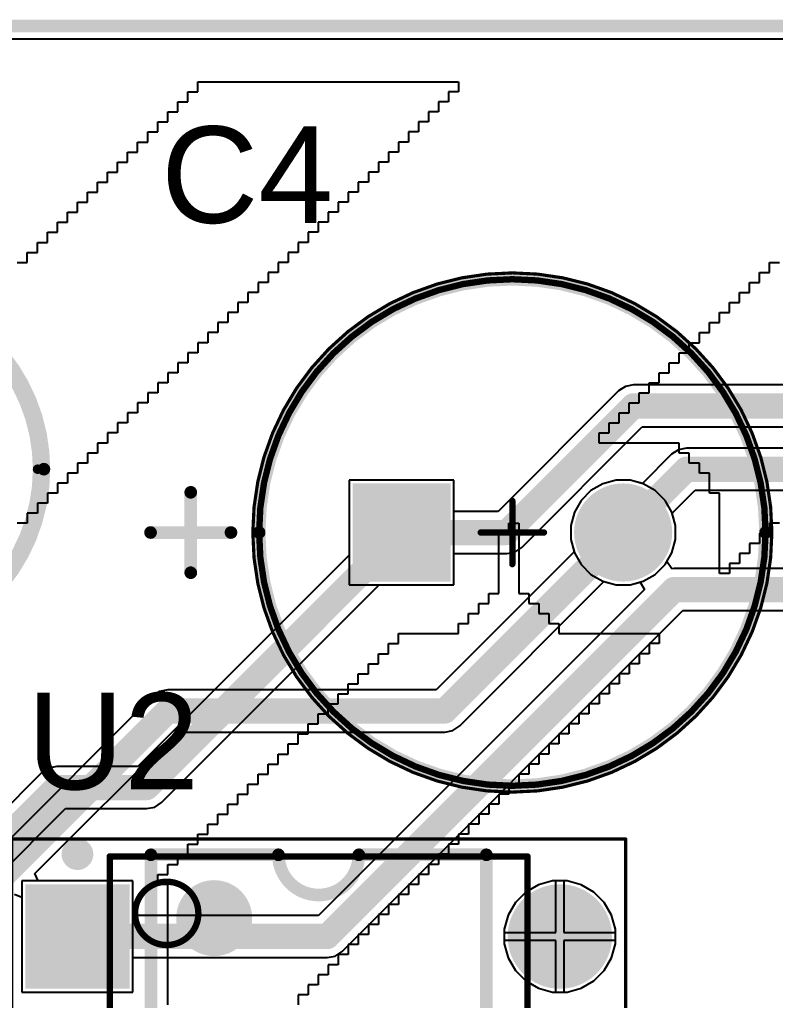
# Model space of a CAD drawing. Header units: inches. Extents: x 1.37 to 7.44, y 1.69 to 5.2.
# Drawn here: x 2.696 to 3.166, y 3.685 to 4.295 of the extents above; entities that cross this region are included whole.
import ezdxf

# ---------------------------------------------------------------- set-up
doc = ezdxf.new("R2010")
doc.units = ezdxf.units.IN
doc.header["$MEASUREMENT"] = 0
for name, color, linetype in [('Board', 216, 'Continuous'), ('Bottom Layer', 5, 'Continuous'), ('Bottom Overlay', 54, 'Continuous'), ('Bottom Solder', 6, 'Continuous'), ('Mechanical 1', 6, 'Continuous'), ('Multi-Layer', 9, 'Continuous'), ('Pad Holes', 156, 'Continuous'), ('Top 3D Body', 56, 'Continuous'), ('Top Assembly', 56, 'Continuous'), ('Top Component Center', 56, 'Continuous'), ('Top Courtyard', 56, 'Continuous'), ('Top Layer', 1, 'Continuous'), ('Top Overlay', 2, 'Continuous'), ('Top Solder', 216, 'Continuous')]:
    doc.layers.add(name, color=color, linetype=linetype)
doc.styles.add('Arial', font='', dxfattribs={"height": 0.2})
doc.styles.get('Arial').set_extended_font_data('Arial')

# ---------------------------------------------------------------- blocks, each defined once
blk = doc.blocks.new('P0008A_62')
at = {"layer": 'Bottom Layer'}
blk.add_hatch(color=5, dxfattribs=at).paths.add_polyline_path([(-0.17953, 0.17953), (-0.12047, 0.17953), (-0.12047, 0.12047), (-0.17953, 0.12047)])
h = blk.add_hatch(color=5, dxfattribs=at)
edge = h.paths.add_edge_path()
edge.add_arc((0.15, 0.15), 0.02953, 0, 360)
h = blk.add_hatch(color=5, dxfattribs=at)
edge = h.paths.add_edge_path()
edge.add_arc((-0.15, 0.05), 0.02953, 0, 360)
h = blk.add_hatch(color=5, dxfattribs=at)
edge = h.paths.add_edge_path()
edge.add_arc((0.15, 0.05), 0.02953, 0, 360)
h = blk.add_hatch(color=5, dxfattribs=at)
edge = h.paths.add_edge_path()
edge.add_arc((-0.15, -0.05), 0.02953, 0, 360)
h = blk.add_hatch(color=5, dxfattribs=at)
edge = h.paths.add_edge_path()
edge.add_arc((0.15, -0.05), 0.02953, 0, 360)
h = blk.add_hatch(color=5, dxfattribs=at)
edge = h.paths.add_edge_path()
edge.add_arc((-0.15, -0.15), 0.02953, 0, 360)
h = blk.add_hatch(color=5, dxfattribs=at)
edge = h.paths.add_edge_path()
edge.add_arc((0.15, -0.15), 0.02953, 0, 360)
at = {"layer": 'Bottom Solder'}
blk.add_hatch(color=6, dxfattribs=at).paths.add_polyline_path([(-0.18248, 0.18248), (-0.11752, 0.18248), (-0.11752, 0.11752), (-0.18248, 0.11752)])
h = blk.add_hatch(color=6, dxfattribs=at)
edge = h.paths.add_edge_path()
edge.add_arc((0.15, 0.15), 0.03248, 0, 360)
h = blk.add_hatch(color=6, dxfattribs=at)
edge = h.paths.add_edge_path()
edge.add_arc((-0.15, 0.05), 0.03248, 0, 360)
h = blk.add_hatch(color=6, dxfattribs=at)
edge = h.paths.add_edge_path()
edge.add_arc((0.15, 0.05), 0.03248, 0, 360)
h = blk.add_hatch(color=6, dxfattribs=at)
edge = h.paths.add_edge_path()
edge.add_arc((-0.15, -0.05), 0.03248, 0, 360)
h = blk.add_hatch(color=6, dxfattribs=at)
edge = h.paths.add_edge_path()
edge.add_arc((0.15, -0.05), 0.03248, 0, 360)
h = blk.add_hatch(color=6, dxfattribs=at)
edge = h.paths.add_edge_path()
edge.add_arc((-0.15, -0.15), 0.03248, 0, 360)
h = blk.add_hatch(color=6, dxfattribs=at)
edge = h.paths.add_edge_path()
edge.add_arc((0.15, -0.15), 0.03248, 0, 360)
at = {"layer": 'Multi-Layer'}
blk.add_hatch(color=9, dxfattribs=at).paths.add_polyline_path([(-0.17953, 0.17953), (-0.12047, 0.17953), (-0.12047, 0.12047), (-0.17953, 0.12047)])
h = blk.add_hatch(color=9, dxfattribs=at)
edge = h.paths.add_edge_path()
edge.add_arc((0.15, 0.15), 0.02953, 0, 360)
h = blk.add_hatch(color=9, dxfattribs=at)
edge = h.paths.add_edge_path()
edge.add_arc((-0.15, 0.05), 0.02953, 0, 360)
h = blk.add_hatch(color=9, dxfattribs=at)
edge = h.paths.add_edge_path()
edge.add_arc((0.15, 0.05), 0.02953, 0, 360)
h = blk.add_hatch(color=9, dxfattribs=at)
edge = h.paths.add_edge_path()
edge.add_arc((-0.15, -0.05), 0.02953, 0, 360)
h = blk.add_hatch(color=9, dxfattribs=at)
edge = h.paths.add_edge_path()
edge.add_arc((0.15, -0.05), 0.02953, 0, 360)
h = blk.add_hatch(color=9, dxfattribs=at)
edge = h.paths.add_edge_path()
edge.add_arc((-0.15, -0.15), 0.02953, 0, 360)
h = blk.add_hatch(color=9, dxfattribs=at)
edge = h.paths.add_edge_path()
edge.add_arc((0.15, -0.15), 0.02953, 0, 360)
at = {"layer": 'Pad Holes'}
h = blk.add_hatch(color=7, dxfattribs=at)
edge = h.paths.add_edge_path()
edge.add_arc((-0.15, 0.15), 0.01772, 0, 360)
h = blk.add_hatch(color=7, dxfattribs=at)
edge = h.paths.add_edge_path()
edge.add_arc((0.15, 0.15), 0.01772, 0, 360)
h = blk.add_hatch(color=7, dxfattribs=at)
edge = h.paths.add_edge_path()
edge.add_arc((-0.15, 0.05), 0.01772, 0, 360)
h = blk.add_hatch(color=7, dxfattribs=at)
edge = h.paths.add_edge_path()
edge.add_arc((0.15, 0.05), 0.01772, 0, 360)
h = blk.add_hatch(color=7, dxfattribs=at)
edge = h.paths.add_edge_path()
edge.add_arc((-0.15, -0.05), 0.01772, 0, 360)
h = blk.add_hatch(color=7, dxfattribs=at)
edge = h.paths.add_edge_path()
edge.add_arc((0.15, -0.05), 0.01772, 0, 360)
h = blk.add_hatch(color=7, dxfattribs=at)
edge = h.paths.add_edge_path()
edge.add_arc((-0.15, -0.15), 0.01772, 0, 360)
h = blk.add_hatch(color=7, dxfattribs=at)
edge = h.paths.add_edge_path()
edge.add_arc((0.15, -0.15), 0.01772, 0, 360)
at = {"layer": 'Top Layer'}
blk.add_hatch(color=1, dxfattribs=at).paths.add_polyline_path([(-0.17953, 0.17953), (-0.12047, 0.17953), (-0.12047, 0.12047), (-0.17953, 0.12047)])
h = blk.add_hatch(color=1, dxfattribs=at)
edge = h.paths.add_edge_path()
edge.add_arc((0.15, 0.15), 0.02953, 0, 360)
h = blk.add_hatch(color=1, dxfattribs=at)
edge = h.paths.add_edge_path()
edge.add_arc((-0.15, 0.05), 0.02953, 0, 360)
h = blk.add_hatch(color=1, dxfattribs=at)
edge = h.paths.add_edge_path()
edge.add_arc((0.15, 0.05), 0.02953, 0, 360)
h = blk.add_hatch(color=1, dxfattribs=at)
edge = h.paths.add_edge_path()
edge.add_arc((-0.15, -0.05), 0.02953, 0, 360)
h = blk.add_hatch(color=1, dxfattribs=at)
edge = h.paths.add_edge_path()
edge.add_arc((0.15, -0.05), 0.02953, 0, 360)
h = blk.add_hatch(color=1, dxfattribs=at)
edge = h.paths.add_edge_path()
edge.add_arc((-0.15, -0.15), 0.02953, 0, 360)
h = blk.add_hatch(color=1, dxfattribs=at)
edge = h.paths.add_edge_path()
edge.add_arc((0.15, -0.15), 0.02953, 0, 360)
at = {"layer": 'Top Solder'}
blk.add_hatch(color=216, dxfattribs=at).paths.add_polyline_path([(-0.18248, 0.18248), (-0.11752, 0.18248), (-0.11752, 0.11752), (-0.18248, 0.11752)])
h = blk.add_hatch(color=216, dxfattribs=at)
edge = h.paths.add_edge_path()
edge.add_arc((0.15, 0.15), 0.03248, 0, 360)
h = blk.add_hatch(color=216, dxfattribs=at)
edge = h.paths.add_edge_path()
edge.add_arc((-0.15, 0.05), 0.03248, 0, 360)
h = blk.add_hatch(color=216, dxfattribs=at)
edge = h.paths.add_edge_path()
edge.add_arc((0.15, 0.05), 0.03248, 0, 360)
h = blk.add_hatch(color=216, dxfattribs=at)
edge = h.paths.add_edge_path()
edge.add_arc((-0.15, -0.05), 0.03248, 0, 360)
h = blk.add_hatch(color=216, dxfattribs=at)
edge = h.paths.add_edge_path()
edge.add_arc((0.15, -0.05), 0.03248, 0, 360)
h = blk.add_hatch(color=216, dxfattribs=at)
edge = h.paths.add_edge_path()
edge.add_arc((-0.15, -0.15), 0.03248, 0, 360)
h = blk.add_hatch(color=216, dxfattribs=at)
edge = h.paths.add_edge_path()
edge.add_arc((0.15, -0.15), 0.03248, 0, 360)
at = {"layer": 'Top 3D Body'}
for points in [[(-0.12992, -0.1998, 0.00394, 0.00394, 0), (-0.12992, 0.1998, 0.00394, 0.00394, 0)], [(-0.12992, 0.1998, 0.00394, 0.00394, 0), (0.12992, 0.1998, 0.00394, 0.00394, 0)], [(0.12992, -0.1998, 0.00394, 0.00394, 0), (0.12992, 0.1998, 0.00394, 0.00394, 0)], [(-0.12992, -0.1998, 0.00394, 0.00394, 0), (0.12992, -0.1998, 0.00394, 0.00394, 0)]]:
    blk.add_lwpolyline(points, format="xyseb", dxfattribs=at)
for points in [[(-0.13091, 0.1998, 0.00197, 0.00197, 1), (-0.12894, 0.1998, 0.00197, 0.00197, 1)], [(-0.13091, 0.1998, 0.00197, 0.00197, 1), (-0.12894, 0.1998, 0.00197, 0.00197, 1)], [(0.12894, 0.1998, 0.00197, 0.00197, 1), (0.13091, 0.1998, 0.00197, 0.00197, 1)], [(0.12894, 0.1998, 0.00197, 0.00197, 1), (0.13091, 0.1998, 0.00197, 0.00197, 1)], [(-0.0748, 0.16437, 0.00394, 0.00394, 1), (-0.11417, 0.16437, 0.00394, 0.00394, 1)], [(-0.11516, 0.16437, 0.00197, 0.00197, 1), (-0.11319, 0.16437, 0.00197, 0.00197, 1)], [(-0.07579, 0.16437, 0.00197, 0.00197, 1), (-0.07382, 0.16437, 0.00197, 0.00197, 1)], [(-0.13091, -0.1998, 0.00197, 0.00197, 1), (-0.12894, -0.1998, 0.00197, 0.00197, 1)], [(-0.13091, -0.1998, 0.00197, 0.00197, 1), (-0.12894, -0.1998, 0.00197, 0.00197, 1)], [(0.12894, -0.1998, 0.00197, 0.00197, 1), (0.13091, -0.1998, 0.00197, 0.00197, 1)], [(0.12894, -0.1998, 0.00197, 0.00197, 1), (0.13091, -0.1998, 0.00197, 0.00197, 1)]]:
    blk.add_lwpolyline(points, format="xyseb", close=True, dxfattribs=at)
at = {"layer": 'Top Courtyard'}
for points in [[(-0.19094, -0.21063, 0.00197, 0.00197, 0), (-0.19094, 0.21063, 0.00197, 0.00197, 0)], [(-0.19094, 0.21063, 0.00197, 0.00197, 0), (0.19094, 0.21063, 0.00197, 0.00197, 0)], [(0.19094, -0.21063, 0.00197, 0.00197, 0), (0.19094, 0.21063, 0.00197, 0.00197, 0)], [(0, -0.01969, 0.00394, 0.00394, 0), (0, 0.01969, 0.00394, 0.00394, 0)], [(-0.01969, 0, 0.00394, 0.00394, 0), (0.01969, 0, 0.00394, 0.00394, 0)], [(-0.19094, -0.21063, 0.00197, 0.00197, 0), (0.19094, -0.21063, 0.00197, 0.00197, 0)]]:
    blk.add_lwpolyline(points, format="xyseb", dxfattribs=at)
for points in [[(-0.19144, 0.21063, 0.000984, 0.000984, 1), (-0.19045, 0.21063, 0.000984, 0.000984, 1)], [(-0.19144, 0.21063, 0.000984, 0.000984, 1), (-0.19045, 0.21063, 0.000984, 0.000984, 1)], [(0.19045, 0.21063, 0.000984, 0.000984, 1), (0.19144, 0.21063, 0.000984, 0.000984, 1)], [(0.19045, 0.21063, 0.000984, 0.000984, 1), (0.19144, 0.21063, 0.000984, 0.000984, 1)], [(-0.00098, 0.01969, 0.00197, 0.00197, 1), (0.00098, 0.01969, 0.00197, 0.00197, 1)], [(-0.02067, 0, 0.00197, 0.00197, 1), (-0.0187, 0, 0.00197, 0.00197, 1)], [(0.0187, 0, 0.00197, 0.00197, 1), (0.02067, 0, 0.00197, 0.00197, 1)], [(-0.00098, -0.01969, 0.00197, 0.00197, 1), (0.00098, -0.01969, 0.00197, 0.00197, 1)], [(-0.19144, -0.21063, 0.000984, 0.000984, 1), (-0.19045, -0.21063, 0.000984, 0.000984, 1)], [(-0.19144, -0.21063, 0.000984, 0.000984, 1), (-0.19045, -0.21063, 0.000984, 0.000984, 1)], [(0.19045, -0.21063, 0.000984, 0.000984, 1), (0.19144, -0.21063, 0.000984, 0.000984, 1)], [(0.19045, -0.21063, 0.000984, 0.000984, 1), (0.19144, -0.21063, 0.000984, 0.000984, 1)]]:
    blk.add_lwpolyline(points, format="xyseb", close=True, dxfattribs=at)
at = {"layer": 'Top Overlay'}
for points in [[(-0.14508, 0.20118, 0.00984, 0.00984, 1), (-0.15492, 0.20118, 0.00984, 0.00984, 1)], [(-0.15738, 0.20118, 0.00492, 0.00492, 1), (-0.15246, 0.20118, 0.00492, 0.00492, 1)], [(-0.14754, 0.20118, 0.00492, 0.00492, 1), (-0.14262, 0.20118, 0.00492, 0.00492, 1)], [(-0.1063, 0.20079, 0.00394, 0.00394, 1), (-0.10236, 0.20079, 0.00394, 0.00394, 1)], [(-0.1063, 0.20079, 0.00394, 0.00394, 1), (-0.10236, 0.20079, 0.00394, 0.00394, 1)], [(-0.02697, 0.20079, 0.00394, 0.00394, 1), (-0.02303, 0.20079, 0.00394, 0.00394, 1)], [(-0.02697, 0.20079, 0.00394, 0.00394, 1), (-0.02303, 0.20079, 0.00394, 0.00394, 1)], [(0.02303, 0.20079, 0.00394, 0.00394, 1), (0.02697, 0.20079, 0.00394, 0.00394, 1)], [(0.02303, 0.20079, 0.00394, 0.00394, 1), (0.02697, 0.20079, 0.00394, 0.00394, 1)], [(0.10236, 0.20079, 0.00394, 0.00394, 1), (0.1063, 0.20079, 0.00394, 0.00394, 1)], [(0.10236, 0.20079, 0.00394, 0.00394, 1), (0.1063, 0.20079, 0.00394, 0.00394, 1)], [(-0.05315, 0.16142, 0.02362, 0.02362, 1), (-0.07677, 0.16142, 0.02362, 0.02362, 1)], [(-0.08268, 0.16142, 0.01181, 0.01181, 1), (-0.07087, 0.16142, 0.01181, 0.01181, 1)], [(-0.05906, 0.16142, 0.01181, 0.01181, 1), (-0.04724, 0.16142, 0.01181, 0.01181, 1)], [(-0.1063, -0.20079, 0.00394, 0.00394, 1), (-0.10236, -0.20079, 0.00394, 0.00394, 1)], [(-0.1063, -0.20079, 0.00394, 0.00394, 1), (-0.10236, -0.20079, 0.00394, 0.00394, 1)], [(0.10236, -0.20079, 0.00394, 0.00394, 1), (0.1063, -0.20079, 0.00394, 0.00394, 1)], [(0.10236, -0.20079, 0.00394, 0.00394, 1), (0.1063, -0.20079, 0.00394, 0.00394, 1)]]:
    blk.add_lwpolyline(points, format="xyseb", close=True, dxfattribs=at)
for points in [[(-0.10433, -0.20079, 0.00787, 0.00787, 0), (-0.10433, 0.20079, 0.00787, 0.00787, 0)], [(-0.10433, 0.20079, 0.00787, 0.00787, 0), (-0.025, 0.20079, 0.00787, 0.00787, 0)], [(0.025, 0.20079, 0.00787, 0.00787, -1), (-0.025, 0.20079, 0.00787, 0.00787, 0)], [(0.025, 0.20079, 0.00787, 0.00787, 0), (0.10433, 0.20079, 0.00787, 0.00787, 0)], [(0.10433, -0.20079, 0.00787, 0.00787, 0), (0.10433, 0.20079, 0.00787, 0.00787, 0)], [(-0.10433, -0.20079, 0.00787, 0.00787, 0), (0.10433, -0.20079, 0.00787, 0.00787, 0)]]:
    blk.add_lwpolyline(points, format="xyseb", dxfattribs=at)
at = {"layer": 'Mechanical 1', "style": 'Arial'}
blk.add_text('U2', height=0.04, dxfattribs=at).set_placement((-0.06, -0.02))
blk = doc.blocks.new('FP_RAD_TH_D_5_0_5_L_11_1_MFG_69')
at = {"layer": 'Bottom Layer'}
blk.add_hatch(color=5, dxfattribs=at).paths.add_polyline_path([(-0.06299, 0.02362), (-0.01575, 0.02362), (-0.01575, -0.02362), (-0.06299, -0.02362)])
h = blk.add_hatch(color=5, dxfattribs=at)
edge = h.paths.add_edge_path()
edge.add_arc((0.03937, 0), 0.02362, 0, 360)
at = {"layer": 'Bottom Solder'}
blk.add_hatch(color=6, dxfattribs=at).paths.add_polyline_path([(-0.06299, 0.02362), (-0.01575, 0.02362), (-0.01575, -0.02362), (-0.06299, -0.02362)])
h = blk.add_hatch(color=6, dxfattribs=at)
edge = h.paths.add_edge_path()
edge.add_arc((0.03937, 0), 0.02362, 0, 360)
at = {"layer": 'Multi-Layer'}
blk.add_hatch(color=9, dxfattribs=at).paths.add_polyline_path([(-0.06299, 0.02362), (-0.01575, 0.02362), (-0.01575, -0.02362), (-0.06299, -0.02362)])
h = blk.add_hatch(color=9, dxfattribs=at)
edge = h.paths.add_edge_path()
edge.add_arc((0.03937, 0), 0.02362, 0, 360)
at = {"layer": 'Pad Holes'}
h = blk.add_hatch(color=7, dxfattribs=at)
edge = h.paths.add_edge_path()
edge.add_arc((-0.03937, 0), 0.01378, 0, 360)
h = blk.add_hatch(color=7, dxfattribs=at)
edge = h.paths.add_edge_path()
edge.add_arc((0.03937, 0), 0.01378, 0, 360)
at = {"layer": 'Top Layer'}
blk.add_hatch(color=1, dxfattribs=at).paths.add_polyline_path([(-0.06299, 0.02362), (-0.01575, 0.02362), (-0.01575, -0.02362), (-0.06299, -0.02362)])
h = blk.add_hatch(color=1, dxfattribs=at)
edge = h.paths.add_edge_path()
edge.add_arc((0.03937, 0), 0.02362, 0, 360)
at = {"layer": 'Top Solder'}
blk.add_hatch(color=216, dxfattribs=at).paths.add_polyline_path([(-0.06299, 0.02362), (-0.01575, 0.02362), (-0.01575, -0.02362), (-0.06299, -0.02362)])
h = blk.add_hatch(color=216, dxfattribs=at)
edge = h.paths.add_edge_path()
edge.add_arc((0.03937, 0), 0.02362, 0, 360)
at = {"layer": 'Top 3D Body'}
for points in [[(0.10827, 0, 0.00591, 0.00591, 1), (-0.10827, 0, 0.00591, 0.00591, 1)], [(-0.10974, 0, 0.00295, 0.00295, 1), (-0.10679, 0, 0.00295, 0.00295, 1)], [(0.10679, 0, 0.00295, 0.00295, 1), (0.10974, 0, 0.00295, 0.00295, 1)]]:
    blk.add_lwpolyline(points, format="xyseb", close=True, dxfattribs=at)
at = {"layer": 'Top Component Center'}
for points in [[(0, -0.01969, 0.00394, 0.00394, 0), (0, 0.01969, 0.00394, 0.00394, 0)], [(-0.01969, 0, 0.00394, 0.00394, 0), (0.01969, 0, 0.00394, 0.00394, 0)]]:
    blk.add_lwpolyline(points, format="xyseb", dxfattribs=at)
for points in [[(-0.00098, 0.01969, 0.00197, 0.00197, 1), (0.00098, 0.01969, 0.00197, 0.00197, 1)], [(-0.02067, 0, 0.00197, 0.00197, 1), (-0.0187, 0, 0.00197, 0.00197, 1)], [(0.0187, 0, 0.00197, 0.00197, 1), (0.02067, 0, 0.00197, 0.00197, 1)], [(-0.00098, -0.01969, 0.00197, 0.00197, 1), (0.00098, -0.01969, 0.00197, 0.00197, 1)]]:
    blk.add_lwpolyline(points, format="xyseb", close=True, dxfattribs=at)
at = {"layer": 'Top Courtyard'}
for points in [[(-0.1122, 0, 0.00787, 0.00787, -1), (0.1122, 0, 0.00787, 0.00787, 0)], [(0.1122, 0, 0.00787, 0.00787, -1), (-0.1122, 0, 0.00787, 0.00787, 0)]]:
    blk.add_lwpolyline(points, format="xyseb", dxfattribs=at)
for points in [[(-0.11417, 0, 0.00394, 0.00394, 1), (-0.11024, 0, 0.00394, 0.00394, 1)], [(-0.11417, 0, 0.00394, 0.00394, 1), (-0.11024, 0, 0.00394, 0.00394, 1)], [(0.11024, 0, 0.00394, 0.00394, 1), (0.11417, 0, 0.00394, 0.00394, 1)], [(0.11024, 0, 0.00394, 0.00394, 1), (0.11417, 0, 0.00394, 0.00394, 1)]]:
    blk.add_lwpolyline(points, format="xyseb", close=True, dxfattribs=at)
at = {"layer": 'Top Overlay'}
for points in [[(0.10827, 0, 0.00591, 0.00591, 1), (-0.10827, 0, 0.00591, 0.00591, 1)], [(-0.0876, 0.05906, 0.00394, 0.00394, 1), (-0.08366, 0.05906, 0.00394, 0.00394, 1)], [(-0.10974, 0, 0.00295, 0.00295, 1), (-0.10679, 0, 0.00295, 0.00295, 1)], [(0.10679, 0, 0.00295, 0.00295, 1), (0.10974, 0, 0.00295, 0.00295, 1)], [(-0.0876, -0.05906, 0.00394, 0.00394, 1), (-0.08366, -0.05906, 0.00394, 0.00394, 1)]]:
    blk.add_lwpolyline(points, format="xyseb", close=True, dxfattribs=at)
blk.add_lwpolyline([(-0.08563, -0.05906, 0.00787, 0.00787, 0), (-0.08563, 0.05906, 0.00787, 0.00787, 0)], format="xyseb", dxfattribs=at)
at = {"layer": 'Top Assembly', "style": 'Arial'}
blk.add_text('C5', height=0.03937, rotation=360, dxfattribs=at).set_placement((0, 0.00044))
blk = doc.blocks.new('CAPPR65_350_1150X800X1250_70')
at = {"layer": 'Bottom Layer'}
blk.add_hatch(color=5, dxfattribs=at).paths.add_polyline_path([(-0.09646, 0.02756), (-0.04134, 0.02756), (-0.04134, -0.02756), (-0.09646, -0.02756)])
h = blk.add_hatch(color=5, dxfattribs=at)
edge = h.paths.add_edge_path()
edge.add_arc((0.0689, 0), 0.02756, 0, 360)
at = {"layer": 'Bottom Solder'}
blk.add_hatch(color=6, dxfattribs=at).paths.add_polyline_path([(-0.09941, 0.03051), (-0.03839, 0.03051), (-0.03839, -0.03051), (-0.09941, -0.03051)])
h = blk.add_hatch(color=6, dxfattribs=at)
edge = h.paths.add_edge_path()
edge.add_arc((0.0689, 0), 0.03051, 0, 360)
at = {"layer": 'Multi-Layer'}
blk.add_hatch(color=9, dxfattribs=at).paths.add_polyline_path([(-0.09646, 0.02756), (-0.04134, 0.02756), (-0.04134, -0.02756), (-0.09646, -0.02756)])
h = blk.add_hatch(color=9, dxfattribs=at)
edge = h.paths.add_edge_path()
edge.add_arc((0.0689, 0), 0.02756, 0, 360)
at = {"layer": 'Pad Holes'}
h = blk.add_hatch(color=7, dxfattribs=at)
edge = h.paths.add_edge_path()
edge.add_arc((-0.0689, 0), 0.01772, 0, 360)
h = blk.add_hatch(color=7, dxfattribs=at)
edge = h.paths.add_edge_path()
edge.add_arc((0.0689, 0), 0.01772, 0, 360)
at = {"layer": 'Top Layer'}
blk.add_hatch(color=1, dxfattribs=at).paths.add_polyline_path([(-0.09646, 0.02756), (-0.04134, 0.02756), (-0.04134, -0.02756), (-0.09646, -0.02756)])
h = blk.add_hatch(color=1, dxfattribs=at)
edge = h.paths.add_edge_path()
edge.add_arc((0.0689, 0), 0.02756, 0, 360)
at = {"layer": 'Top Solder'}
blk.add_hatch(color=216, dxfattribs=at).paths.add_polyline_path([(-0.09941, 0.03051), (-0.03839, 0.03051), (-0.03839, -0.03051), (-0.09941, -0.03051)])
h = blk.add_hatch(color=216, dxfattribs=at)
edge = h.paths.add_edge_path()
edge.add_arc((0.0689, 0), 0.03051, 0, 360)
at = {"layer": 'Top 3D Body'}
for points in [[(0.15748, 0, 0.00394, 0.00394, 1), (-0.15748, 0, 0.00394, 0.00394, 1)], [(-0.15846, 0, 0.00197, 0.00197, 1), (-0.1565, 0, 0.00197, 0.00197, 1)], [(0.1565, 0, 0.00197, 0.00197, 1), (0.15846, 0, 0.00197, 0.00197, 1)]]:
    blk.add_lwpolyline(points, format="xyseb", close=True, dxfattribs=at)
at = {"layer": 'Top Courtyard'}
for points in [[(0.16142, 0, 0.00197, 0.00197, 1), (-0.16142, 0, 0.00197, 0.00197, 1)], [(-0.00098, 0.01969, 0.00197, 0.00197, 1), (0.00098, 0.01969, 0.00197, 0.00197, 1)], [(-0.16191, 0, 0.000984, 0.000984, 1), (-0.16093, 0, 0.000984, 0.000984, 1)], [(-0.02067, 0, 0.00197, 0.00197, 1), (-0.0187, 0, 0.00197, 0.00197, 1)], [(0.0187, 0, 0.00197, 0.00197, 1), (0.02067, 0, 0.00197, 0.00197, 1)], [(0.16093, 0, 0.000984, 0.000984, 1), (0.16191, 0, 0.000984, 0.000984, 1)], [(-0.00098, -0.01969, 0.00197, 0.00197, 1), (0.00098, -0.01969, 0.00197, 0.00197, 1)]]:
    blk.add_lwpolyline(points, format="xyseb", close=True, dxfattribs=at)
for points in [[(0, -0.01969, 0.00394, 0.00394, 0), (0, 0.01969, 0.00394, 0.00394, 0)], [(-0.01969, 0, 0.00394, 0.00394, 0), (0.01969, 0, 0.00394, 0.00394, 0)]]:
    blk.add_lwpolyline(points, format="xyseb", dxfattribs=at)
at = {"layer": 'Top Overlay'}
for points in [[(0.15748, 0, 0.00787, 0.00787, 1), (-0.15748, 0, 0.00787, 0.00787, 1)], [(-0.20197, 0.025, 0.00394, 0.00394, 1), (-0.19803, 0.025, 0.00394, 0.00394, 1)], [(-0.22697, 0, 0.00394, 0.00394, 1), (-0.22303, 0, 0.00394, 0.00394, 1)], [(-0.17697, 0, 0.00394, 0.00394, 1), (-0.17303, 0, 0.00394, 0.00394, 1)], [(-0.15945, 0, 0.00394, 0.00394, 1), (-0.15551, 0, 0.00394, 0.00394, 1)], [(0.15551, 0, 0.00394, 0.00394, 1), (0.15945, 0, 0.00394, 0.00394, 1)], [(-0.20197, -0.025, 0.00394, 0.00394, 1), (-0.19803, -0.025, 0.00394, 0.00394, 1)]]:
    blk.add_lwpolyline(points, format="xyseb", close=True, dxfattribs=at)
for points in [[(-0.2, -0.025, 0.00787, 0.00787, 0), (-0.2, 0.025, 0.00787, 0.00787, 0)], [(-0.225, 0, 0.00787, 0.00787, 0), (-0.175, 0, 0.00787, 0.00787, 0)]]:
    blk.add_lwpolyline(points, format="xyseb", dxfattribs=at)

msp = doc.modelspace()

# ---------------------------------------------------------------- linework, layer by layer
at = {"layer": 'Board'}
msp.add_lwpolyline([(1.45669, 4.29134, 0.00787, 0.00787, 0), (3.66142, 4.29134, 0.00787, 0.00787, 0)], format="xyseb", dxfattribs=at)
at = {"layer": 'Bottom Layer'}
for p, q in [((1.45669, 4.28331), (3.66142, 4.28331)), ((3.07729, 4.06824), (3.07227, 4.06725)), ((3.34646, 4.06824), (3.07729, 4.06824)), ((3.06801, 4.0644), (2.99311, 3.9895)), ((3.07227, 4.06725), (3.06801, 4.0644)), ((3.00783, 3.9671), (3.08273, 4.04199)), ((3.08273, 4.04199), (3.34102, 4.04199)), ((2.96563, 4.00894), (2.90051, 4.00894)), ((2.90051, 4.00894), (2.90051, 3.94382)), ((2.96563, 3.9895), (2.96563, 4.00894)), ((3.0583, 4.00672), (3.05087, 4.00243)), ((3.06658, 4.00894), (3.0583, 4.00672)), ((3.07515, 4.00894), (3.06658, 4.00894)), ((3.08343, 4.00672), (3.07515, 4.00894)), ((3.09086, 4.00243), (3.08343, 4.00672)), ((3.05087, 4.00243), (3.04481, 3.99637)), ((3.09692, 3.99637), (3.09086, 4.00243)), ((3.04481, 3.99637), (3.04053, 3.98895)), ((3.10121, 3.98895), (3.09692, 3.99637)), ((2.99311, 3.9895), (2.96563, 3.9895)), ((3.04053, 3.98895), (3.03831, 3.98066)), ((3.10343, 3.98066), (3.10121, 3.98895)), ((3.03831, 3.98066), (3.03831, 3.97209)), ((3.10343, 3.97209), (3.10343, 3.98066)), ((3.03831, 3.97209), (3.04036, 3.96443)), ((3.10121, 3.96381), (3.10343, 3.97209)), ((3.04036, 3.96443), (2.9545, 3.87858)), ((2.99855, 3.96325), (3.00357, 3.96425)), ((3.00357, 3.96425), (3.00783, 3.9671)), ((3.09692, 3.95639), (3.10121, 3.96381)), ((2.96563, 3.94382), (2.96563, 3.96325)), ((2.96563, 3.96325), (2.99855, 3.96325)), ((3.09086, 3.95032), (3.09692, 3.95639)), ((2.96922, 3.85617), (3.05892, 3.94587)), ((3.05892, 3.94587), (3.06658, 3.94382)), ((3.07515, 3.94382), (3.08343, 3.94604)), ((3.08343, 3.94604), (3.09086, 3.95032)), ((2.90051, 3.94382), (2.96563, 3.94382)), ((3.06658, 3.94382), (3.07515, 3.94382)), ((2.78764, 3.87858), (2.78262, 3.87758)), ((2.9545, 3.87858), (2.78764, 3.87858)), ((2.77836, 3.87474), (2.61917, 3.71554)), ((2.78262, 3.87758), (2.77836, 3.87474)), ((2.96497, 3.85333), (2.96922, 3.85617)), ((2.7051, 3.76434), (2.79308, 3.85233)), ((2.79308, 3.85233), (2.95994, 3.85233)), ((2.95994, 3.85233), (2.96497, 3.85333)), ((2.70701, 3.75972), (2.7051, 3.76434)), ((2.76602, 3.75972), (2.70701, 3.75972)), ((2.76602, 3.69067), (2.76602, 3.75972)), ((3.01817, 3.75737), (3.0103, 3.75283)), ((3.02695, 3.75972), (3.01817, 3.75737)), ((3.03604, 3.75972), (3.02695, 3.75972)), ((3.04482, 3.75737), (3.03604, 3.75972)), ((3.0527, 3.75283), (3.04482, 3.75737)), ((2.69235, 3.7516), (2.69697, 3.74968)), ((3.0103, 3.75283), (3.00387, 3.7464)), ((3.05912, 3.7464), (3.0527, 3.75283)), ((2.69697, 3.74968), (2.69697, 3.69067)), ((3.00387, 3.7464), (2.99932, 3.73852)), ((3.06367, 3.73852), (3.05912, 3.7464)), ((2.99932, 3.73852), (2.99697, 3.72974)), ((3.06602, 3.72974), (3.06367, 3.73852)), ((2.99697, 3.72974), (2.99697, 3.72065)), ((3.06602, 3.72065), (3.06602, 3.72974)), ((2.99697, 3.72065), (2.99932, 3.71187)), ((3.06367, 3.71187), (3.06602, 3.72065)), ((2.99932, 3.71187), (3.00387, 3.704)), ((3.05912, 3.704), (3.06367, 3.71187)), ((3.00387, 3.704), (3.0103, 3.69757)), ((3.0527, 3.69757), (3.05912, 3.704)), ((3.0103, 3.69757), (3.01817, 3.69302)), ((3.04482, 3.69302), (3.0527, 3.69757)), ((2.69697, 3.69067), (2.76602, 3.69067)), ((3.01817, 3.69302), (3.02695, 3.69067)), ((3.02695, 3.69067), (3.03604, 3.69067)), ((3.03604, 3.69067), (3.04482, 3.69302))]:
    msp.add_line(p, q, dxfattribs=at)
for points in [[(2.99855, 3.97638, 0.01575, 0.01575, 0), (3.07729, 4.05512, 0.01575, 0.01575, 0)], [(3.07729, 4.05512, 0.01575, 0.01575, 0), (3.34646, 4.05512, 0.01575, 0.01575, 0)], [(2.93307, 3.97638, 0.01575, 0.01575, 0), (2.99855, 3.97638, 0.01575, 0.01575, 0)], [(2.95994, 3.86545, 0.01575, 0.01575, 0), (3.07087, 3.97638, 0.01575, 0.01575, 0)], [(2.62845, 3.70626, 0.01575, 0.01575, 0), (2.78764, 3.86545, 0.01575, 0.01575, 0)], [(2.78764, 3.86545, 0.01575, 0.01575, 0), (2.95994, 3.86545, 0.01575, 0.01575, 0)]]:
    msp.add_lwpolyline(points, format="xyseb", dxfattribs=at)
for points in [[(3.07335, 4.05512, 0.00787, 0.00787, 1), (3.08123, 4.05512, 0.00787, 0.00787, 1)], [(3.07335, 4.05512, 0.00787, 0.00787, 1), (3.08123, 4.05512, 0.00787, 0.00787, 1)], [(2.92913, 3.97638, 0.00787, 0.00787, 1), (2.93701, 3.97638, 0.00787, 0.00787, 1)], [(2.99461, 3.97638, 0.00787, 0.00787, 1), (3.00249, 3.97638, 0.00787, 0.00787, 1)], [(2.99461, 3.97638, 0.00787, 0.00787, 1), (3.00249, 3.97638, 0.00787, 0.00787, 1)], [(3.06693, 3.97638, 0.00787, 0.00787, 1), (3.0748, 3.97638, 0.00787, 0.00787, 1)], [(2.78371, 3.86545, 0.00787, 0.00787, 1), (2.79158, 3.86545, 0.00787, 0.00787, 1)], [(2.78371, 3.86545, 0.00787, 0.00787, 1), (2.79158, 3.86545, 0.00787, 0.00787, 1)], [(2.956, 3.86545, 0.00787, 0.00787, 1), (2.96388, 3.86545, 0.00787, 0.00787, 1)], [(2.956, 3.86545, 0.00787, 0.00787, 1), (2.96388, 3.86545, 0.00787, 0.00787, 1)]]:
    msp.add_lwpolyline(points, format="xyseb", close=True, dxfattribs=at)
at = {"layer": 'Bottom Overlay'}
for p, q in [((2.80637, 4.25035), (2.80637, 4.25659)), ((2.80637, 4.25659), (2.89994, 4.25659)), ((2.89994, 4.25659), (2.90618, 4.25659)), ((2.90618, 4.25659), (2.96855, 4.25659)), ((2.96855, 4.25659), (2.96855, 4.25035)), ((2.80014, 4.24411), (2.80014, 4.25035)), ((2.80014, 4.25035), (2.80637, 4.25035)), ((2.96855, 4.25035), (2.96231, 4.25035)), ((2.96231, 4.25035), (2.96231, 4.24411)), ((2.7939, 4.23787), (2.7939, 4.24411)), ((2.7939, 4.24411), (2.80014, 4.24411)), ((2.96231, 4.24411), (2.95608, 4.24411)), ((2.95608, 4.24411), (2.95608, 4.23787)), ((2.78766, 4.23164), (2.78766, 4.23787)), ((2.78766, 4.23787), (2.7939, 4.23787)), ((2.95608, 4.23787), (2.94984, 4.23787)), ((2.94984, 4.23787), (2.94984, 4.23164)), ((2.78142, 4.2254), (2.78142, 4.23164)), ((2.78142, 4.23164), (2.78766, 4.23164)), ((2.94984, 4.23164), (2.9436, 4.23164)), ((2.9436, 4.23164), (2.9436, 4.2254)), ((2.77519, 4.21916), (2.77519, 4.2254)), ((2.77519, 4.2254), (2.78142, 4.2254)), ((2.9436, 4.2254), (2.93736, 4.2254)), ((2.93736, 4.2254), (2.93736, 4.21916)), ((2.76895, 4.21292), (2.76895, 4.21916)), ((2.76895, 4.21916), (2.77519, 4.21916)), ((2.93736, 4.21916), (2.93113, 4.21916)), ((2.93113, 4.21916), (2.93113, 4.21292)), ((2.76271, 4.20668), (2.76271, 4.21292)), ((2.76271, 4.21292), (2.76895, 4.21292)), ((2.93113, 4.21292), (2.92489, 4.21292)), ((2.92489, 4.21292), (2.92489, 4.20668)), ((2.75647, 4.20045), (2.75647, 4.20668)), ((2.75647, 4.20668), (2.76271, 4.20668)), ((2.92489, 4.20668), (2.91865, 4.20668)), ((2.91865, 4.20668), (2.91865, 4.20045)), ((2.75023, 4.19421), (2.75023, 4.20045)), ((2.75023, 4.20045), (2.75647, 4.20045)), ((2.91865, 4.20045), (2.91241, 4.20045)), ((2.91241, 4.20045), (2.91241, 4.19421)), ((2.744, 4.18797), (2.744, 4.19421)), ((2.744, 4.19421), (2.75023, 4.19421)), ((2.91241, 4.19421), (2.90618, 4.19421)), ((2.90618, 4.19421), (2.90618, 4.18797)), ((2.73776, 4.18173), (2.73776, 4.18797)), ((2.73776, 4.18797), (2.744, 4.18797)), ((2.90618, 4.18797), (2.89994, 4.18797)), ((2.89994, 4.18797), (2.89994, 4.18173)), ((2.73152, 4.1755), (2.73152, 4.18173)), ((2.73152, 4.18173), (2.73776, 4.18173)), ((2.89994, 4.18173), (2.8937, 4.18173)), ((2.8937, 4.18173), (2.8937, 4.1755)), ((2.72528, 4.16926), (2.72528, 4.1755)), ((2.72528, 4.1755), (2.73152, 4.1755)), ((2.8937, 4.1755), (2.88746, 4.1755)), ((2.88746, 4.1755), (2.88746, 4.16926)), ((2.71905, 4.16302), (2.71905, 4.16926)), ((2.71905, 4.16926), (2.72528, 4.16926)), ((2.88746, 4.16926), (2.88123, 4.16926)), ((2.88123, 4.16926), (2.88123, 4.16302)), ((2.71281, 4.15678), (2.71281, 4.16302)), ((2.71281, 4.16302), (2.71905, 4.16302)), ((2.88123, 4.16302), (2.87499, 4.16302)), ((2.87499, 4.16302), (2.87499, 4.15678)), ((2.70657, 4.15055), (2.70657, 4.15678)), ((2.70657, 4.15678), (2.71281, 4.15678)), ((2.87499, 4.15678), (2.86875, 4.15678)), ((2.86875, 4.15678), (2.86875, 4.15055)), ((2.70033, 4.14431), (2.70033, 4.15055)), ((2.70033, 4.15055), (2.70657, 4.15055)), ((2.86875, 4.15055), (2.86251, 4.15055)), ((2.86251, 4.15055), (2.86251, 4.14431)), ((2.6941, 4.14431), (2.70033, 4.14431)), ((2.86251, 4.14431), (2.85627, 4.14431)), ((2.85627, 4.14431), (2.85627, 4.13807)), ((3.16192, 4.13807), (3.16192, 4.14431)), ((3.16192, 4.14431), (3.16816, 4.14431)), ((2.85627, 4.13807), (2.85004, 4.13807)), ((2.85004, 4.13807), (2.85004, 4.13183)), ((3.15568, 4.13183), (3.15568, 4.13807)), ((3.15568, 4.13807), (3.16192, 4.13807)), ((2.85004, 4.13183), (2.8438, 4.13183)), ((2.8438, 4.13183), (2.8438, 4.1256)), ((3.14944, 4.1256), (3.14944, 4.13183)), ((3.14944, 4.13183), (3.15568, 4.13183)), ((2.8438, 4.1256), (2.83756, 4.1256)), ((2.83756, 4.1256), (2.83756, 4.11936)), ((3.14321, 4.11936), (3.14321, 4.1256)), ((3.14321, 4.1256), (3.14944, 4.1256)), ((2.83756, 4.11936), (2.83132, 4.11936)), ((2.83132, 4.11936), (2.83132, 4.11312)), ((3.13697, 4.11312), (3.13697, 4.11936)), ((3.13697, 4.11936), (3.14321, 4.11936)), ((2.83132, 4.11312), (2.82509, 4.11312)), ((2.82509, 4.11312), (2.82509, 4.10688)), ((3.13073, 4.10688), (3.13073, 4.11312)), ((3.13073, 4.11312), (3.13697, 4.11312)), ((2.82509, 4.10688), (2.81885, 4.10688)), ((2.81885, 4.10688), (2.81885, 4.10064)), ((3.12449, 4.10064), (3.12449, 4.10688)), ((3.12449, 4.10688), (3.13073, 4.10688)), ((2.81885, 4.10064), (2.81261, 4.10064)), ((2.81261, 4.10064), (2.81261, 4.09441)), ((3.11826, 4.09441), (3.11826, 4.10064)), ((3.11826, 4.10064), (3.12449, 4.10064)), ((2.81261, 4.09441), (2.80637, 4.09441)), ((2.80637, 4.09441), (2.80637, 4.08817)), ((3.11202, 4.08817), (3.11202, 4.09441)), ((3.11202, 4.09441), (3.11826, 4.09441)), ((2.80637, 4.08817), (2.80014, 4.08817)), ((2.80014, 4.08817), (2.80014, 4.08193)), ((3.10578, 4.08193), (3.10578, 4.08817)), ((3.10578, 4.08817), (3.11202, 4.08817)), ((2.80014, 4.08193), (2.7939, 4.08193)), ((2.7939, 4.08193), (2.7939, 4.07569)), ((3.09954, 4.07569), (3.09954, 4.08193)), ((3.09954, 4.08193), (3.10578, 4.08193)), ((2.7939, 4.07569), (2.78766, 4.07569)), ((2.78766, 4.07569), (2.78766, 4.06946)), ((3.09331, 4.06946), (3.09331, 4.07569)), ((3.09331, 4.07569), (3.09954, 4.07569)), ((2.78766, 4.06946), (2.78142, 4.06946)), ((2.78142, 4.06946), (2.78142, 4.06322)), ((3.08707, 4.06322), (3.08707, 4.06946)), ((3.08707, 4.06946), (3.09331, 4.06946)), ((2.78142, 4.06322), (2.77519, 4.06322)), ((2.77519, 4.06322), (2.77519, 4.05698)), ((3.08083, 4.05698), (3.08083, 4.06322)), ((3.08083, 4.06322), (3.08707, 4.06322)), ((2.77519, 4.05698), (2.76895, 4.05698)), ((2.76895, 4.05698), (2.76895, 4.05074)), ((3.07459, 4.05074), (3.07459, 4.05698)), ((3.07459, 4.05698), (3.08083, 4.05698)), ((2.76895, 4.05074), (2.76271, 4.05074)), ((2.76271, 4.05074), (2.76271, 4.04451)), ((3.06835, 4.04451), (3.06835, 4.05074)), ((3.06835, 4.05074), (3.07459, 4.05074)), ((2.76271, 4.04451), (2.75647, 4.04451)), ((2.75647, 4.04451), (2.75647, 4.03827)), ((3.06212, 4.03827), (3.06212, 4.04451)), ((3.06212, 4.04451), (3.06835, 4.04451)), ((2.75647, 4.03827), (2.75023, 4.03827)), ((2.75023, 4.03827), (2.75023, 4.03203)), ((3.05588, 4.03203), (3.05588, 4.03827)), ((3.05588, 4.03827), (3.06212, 4.03827)), ((2.75023, 4.03203), (2.744, 4.03203)), ((2.744, 4.03203), (2.744, 4.02579)), ((3.10578, 4.03203), (3.05588, 4.03203)), ((3.10578, 4.02579), (3.10578, 4.03203)), ((2.744, 4.02579), (2.73776, 4.02579)), ((2.73776, 4.02579), (2.73776, 4.01956)), ((3.11202, 4.02579), (3.10578, 4.02579)), ((3.11202, 4.01956), (3.11202, 4.02579)), ((2.73776, 4.01956), (2.73152, 4.01956)), ((2.73152, 4.01956), (2.73152, 4.01332)), ((3.11826, 4.01956), (3.11202, 4.01956)), ((3.11826, 4.01332), (3.11826, 4.01956)), ((2.73152, 4.01332), (2.72528, 4.01332)), ((2.72528, 4.01332), (2.72528, 4.00708)), ((3.12449, 4.01332), (3.11826, 4.01332)), ((3.12449, 4.00084), (3.12449, 4.01332)), ((2.72528, 4.00708), (2.71905, 4.00708)), ((2.71905, 4.00708), (2.71905, 4.00084)), ((2.71905, 4.00084), (2.71281, 4.00084)), ((2.71281, 4.00084), (2.71281, 3.9946)), ((3.13073, 4.00084), (3.12449, 4.00084)), ((3.13073, 3.95094), (3.13073, 4.00084)), ((2.71281, 3.9946), (2.70657, 3.9946)), ((2.70657, 3.9946), (2.70657, 3.98837)), ((2.70657, 3.98837), (2.70033, 3.98837)), ((2.70033, 3.98837), (2.70033, 3.98213)), ((2.70033, 3.98213), (2.6941, 3.98213)), ((2.99974, 3.97589), (2.99974, 3.98213)), ((2.99974, 3.98213), (3.00598, 3.98213)), ((3.00598, 3.98213), (3.00598, 3.93847)), ((3.16816, 3.98213), (3.16192, 3.98213)), ((3.16192, 3.98213), (3.16192, 3.97589)), ((2.9935, 3.93847), (2.9935, 3.97589)), ((2.9935, 3.97589), (2.99974, 3.97589)), ((3.16192, 3.97589), (3.15568, 3.97589)), ((3.15568, 3.97589), (3.15568, 3.96965)), ((3.15568, 3.96965), (3.14944, 3.96965)), ((3.14944, 3.96965), (3.14944, 3.96342)), ((3.14944, 3.96342), (3.14321, 3.96342)), ((3.14321, 3.96342), (3.14321, 3.95718)), ((3.14321, 3.95718), (3.13697, 3.95718)), ((3.13697, 3.95718), (3.13697, 3.95094)), ((3.13697, 3.95094), (3.13073, 3.95094)), ((2.98727, 3.93223), (2.98727, 3.93847)), ((2.98727, 3.93847), (2.9935, 3.93847)), ((3.00598, 3.93847), (3.01222, 3.93847)), ((3.01222, 3.93847), (3.01222, 3.93223)), ((2.98103, 3.92599), (2.98103, 3.93223)), ((2.98103, 3.93223), (2.98727, 3.93223)), ((3.01222, 3.93223), (3.01845, 3.93223)), ((3.01845, 3.93223), (3.01845, 3.92599)), ((2.97479, 3.91975), (2.97479, 3.92599)), ((2.97479, 3.92599), (2.98103, 3.92599)), ((3.01845, 3.92599), (3.02469, 3.92599)), ((3.02469, 3.92599), (3.02469, 3.91975)), ((2.96855, 3.91352), (2.96855, 3.91975)), ((2.96855, 3.91975), (2.97479, 3.91975)), ((3.02469, 3.91975), (3.03093, 3.91975)), ((3.03093, 3.91975), (3.03093, 3.91352)), ((2.93113, 3.90728), (2.93113, 3.91352)), ((2.93113, 3.91352), (2.96855, 3.91352)), ((3.03093, 3.91352), (3.06835, 3.91352)), ((3.06835, 3.91352), (3.07459, 3.91352)), ((3.07459, 3.91352), (3.09331, 3.91352)), ((3.09331, 3.91352), (3.09331, 3.90728)), ((2.92489, 3.90104), (2.92489, 3.90728)), ((2.92489, 3.90728), (2.93113, 3.90728)), ((3.09331, 3.90728), (3.08707, 3.90728)), ((3.08707, 3.90728), (3.08707, 3.90104)), ((2.91865, 3.8948), (2.91865, 3.90104)), ((2.91865, 3.90104), (2.92489, 3.90104)), ((3.08707, 3.90104), (3.08083, 3.90104)), ((3.08083, 3.90104), (3.08083, 3.8948)), ((2.91241, 3.88856), (2.91241, 3.8948)), ((2.91241, 3.8948), (2.91865, 3.8948)), ((3.08083, 3.8948), (3.07459, 3.8948)), ((3.07459, 3.8948), (3.07459, 3.88856)), ((2.90618, 3.88233), (2.90618, 3.88856)), ((2.90618, 3.88856), (2.91241, 3.88856)), ((3.07459, 3.88856), (3.06835, 3.88856)), ((3.06835, 3.88856), (3.06835, 3.88233)), ((2.89994, 3.87609), (2.89994, 3.88233)), ((2.89994, 3.88233), (2.90618, 3.88233)), ((3.06835, 3.88233), (3.06212, 3.88233)), ((3.06212, 3.88233), (3.06212, 3.87609)), ((2.8937, 3.86985), (2.8937, 3.87609)), ((2.8937, 3.87609), (2.89994, 3.87609)), ((3.06212, 3.87609), (3.05588, 3.87609)), ((3.05588, 3.87609), (3.05588, 3.86985)), ((2.88746, 3.86361), (2.88746, 3.86985)), ((2.88746, 3.86985), (2.8937, 3.86985)), ((3.05588, 3.86985), (3.04964, 3.86985)), ((3.04964, 3.86985), (3.04964, 3.86361)), ((2.88123, 3.85738), (2.88123, 3.86361)), ((2.88123, 3.86361), (2.88746, 3.86361)), ((3.04964, 3.86361), (3.0434, 3.86361)), ((3.0434, 3.86361), (3.0434, 3.85738)), ((2.87499, 3.85114), (2.87499, 3.85738)), ((2.87499, 3.85738), (2.88123, 3.85738)), ((3.0434, 3.85738), (3.03717, 3.85738)), ((3.03717, 3.85738), (3.03717, 3.85114)), ((2.86875, 3.8449), (2.86875, 3.85114)), ((2.86875, 3.85114), (2.87499, 3.85114)), ((3.03717, 3.85114), (3.03093, 3.85114)), ((3.03093, 3.85114), (3.03093, 3.8449)), ((2.86251, 3.83866), (2.86251, 3.8449)), ((2.86251, 3.8449), (2.86875, 3.8449)), ((3.03093, 3.8449), (3.02469, 3.8449)), ((3.02469, 3.8449), (3.02469, 3.83866)), ((2.85627, 3.83243), (2.85627, 3.83866)), ((2.85627, 3.83866), (2.86251, 3.83866)), ((3.02469, 3.83866), (3.01845, 3.83866)), ((3.01845, 3.83866), (3.01845, 3.83243)), ((2.85004, 3.82619), (2.85004, 3.83243)), ((2.85004, 3.83243), (2.85627, 3.83243)), ((3.01845, 3.83243), (3.01222, 3.83243)), ((3.01222, 3.83243), (3.01222, 3.82619)), ((2.8438, 3.81995), (2.8438, 3.82619)), ((2.8438, 3.82619), (2.85004, 3.82619)), ((3.01222, 3.82619), (3.00598, 3.82619)), ((3.00598, 3.82619), (3.00598, 3.81995)), ((2.83756, 3.81371), (2.83756, 3.81995)), ((2.83756, 3.81995), (2.8438, 3.81995)), ((3.00598, 3.81995), (2.99974, 3.81995)), ((2.99974, 3.81995), (2.99974, 3.81371)), ((2.83132, 3.80748), (2.83132, 3.81371)), ((2.83132, 3.81371), (2.83756, 3.81371)), ((2.99974, 3.81371), (2.9935, 3.81371)), ((2.9935, 3.81371), (2.9935, 3.80748)), ((2.82509, 3.80124), (2.82509, 3.80748)), ((2.82509, 3.80748), (2.83132, 3.80748)), ((2.9935, 3.80748), (2.98727, 3.80748)), ((2.98727, 3.80748), (2.98727, 3.80124)), ((2.81885, 3.795), (2.81885, 3.80124)), ((2.81885, 3.80124), (2.82509, 3.80124)), ((2.98727, 3.80124), (2.98103, 3.80124)), ((2.98103, 3.80124), (2.98103, 3.795)), ((2.81261, 3.78876), (2.81261, 3.795)), ((2.81261, 3.795), (2.81885, 3.795)), ((2.98103, 3.795), (2.97479, 3.795)), ((2.97479, 3.795), (2.97479, 3.78876)), ((2.80637, 3.78252), (2.80637, 3.78876)), ((2.80637, 3.78876), (2.81261, 3.78876)), ((2.97479, 3.78876), (2.96855, 3.78876)), ((2.96855, 3.78876), (2.96855, 3.78252)), ((2.80014, 3.77629), (2.80014, 3.78252)), ((2.80014, 3.78252), (2.80637, 3.78252)), ((2.96855, 3.78252), (2.96231, 3.78252)), ((2.96231, 3.78252), (2.96231, 3.77629)), ((2.7939, 3.77005), (2.7939, 3.77629)), ((2.7939, 3.77629), (2.80014, 3.77629)), ((2.96231, 3.77629), (2.95608, 3.77629)), ((2.95608, 3.77629), (2.95608, 3.77005)), ((2.78766, 3.76381), (2.78766, 3.77005)), ((2.78766, 3.77005), (2.7939, 3.77005)), ((2.95608, 3.77005), (2.94984, 3.77005)), ((2.94984, 3.77005), (2.94984, 3.76381)), ((2.78142, 3.75757), (2.78142, 3.76381)), ((2.78142, 3.76381), (2.78766, 3.76381)), ((2.94984, 3.76381), (2.9436, 3.76381)), ((2.9436, 3.76381), (2.9436, 3.75757)), ((2.78766, 3.75757), (2.78142, 3.75757)), ((2.78766, 3.68272), (2.78766, 3.75757)), ((2.9436, 3.75757), (2.93736, 3.75757)), ((2.93736, 3.75757), (2.93736, 3.75134)), ((2.93736, 3.75134), (2.93113, 3.75134)), ((2.93113, 3.75134), (2.93113, 3.7451)), ((2.93113, 3.7451), (2.92489, 3.7451)), ((2.92489, 3.7451), (2.92489, 3.73886)), ((2.92489, 3.73886), (2.91865, 3.73886)), ((2.91865, 3.73886), (2.91865, 3.73262)), ((2.91865, 3.73262), (2.91241, 3.73262)), ((2.91241, 3.73262), (2.91241, 3.72639)), ((2.91241, 3.72639), (2.90618, 3.72639)), ((2.90618, 3.72639), (2.90618, 3.72015)), ((2.90618, 3.72015), (2.89994, 3.72015)), ((2.89994, 3.72015), (2.89994, 3.71391)), ((2.89994, 3.71391), (2.8937, 3.71391)), ((2.8937, 3.71391), (2.8937, 3.70767)), ((2.8937, 3.70767), (2.88746, 3.70767)), ((2.88746, 3.70767), (2.88746, 3.70144)), ((2.88746, 3.70144), (2.88123, 3.70144)), ((2.88123, 3.70144), (2.88123, 3.6952)), ((2.88123, 3.6952), (2.87499, 3.6952)), ((2.87499, 3.6952), (2.87499, 3.68896)), ((2.87499, 3.68896), (2.86875, 3.68896)), ((2.86875, 3.68896), (2.86875, 3.68272))]:
    msp.add_line(p, q, dxfattribs=at)
at = {"layer": 'Top Layer'}
for p, q in [((1.45669, 4.28331), (3.66142, 4.28331)), ((3.10095, 4.02503), (3.08281, 4.00689)), ((3.10521, 4.02787), (3.10095, 4.02503)), ((3.11024, 4.02887), (3.10521, 4.02787)), ((3.29671, 4.02887), (3.11024, 4.02887)), ((2.96563, 4.00894), (2.90051, 4.00894)), ((2.90051, 4.00894), (2.90051, 3.96238)), ((2.96563, 3.94382), (2.96563, 4.00894)), ((3.0583, 4.00672), (3.05087, 4.00243)), ((3.06658, 4.00894), (3.0583, 4.00672)), ((3.07515, 4.00894), (3.06658, 4.00894)), ((3.08281, 4.00689), (3.07515, 4.00894)), ((3.05087, 4.00243), (3.04481, 3.99637)), ((3.10137, 3.98832), (3.11567, 4.00262)), ((3.11567, 4.00262), (3.29127, 4.00262)), ((3.04481, 3.99637), (3.04053, 3.98895)), ((3.04053, 3.98895), (3.03831, 3.98066)), ((3.10343, 3.98066), (3.10137, 3.98832)), ((3.03831, 3.98066), (3.03831, 3.97209)), ((3.10343, 3.97209), (3.10343, 3.98066)), ((3.03831, 3.97209), (3.04053, 3.96381)), ((3.10121, 3.96381), (3.10343, 3.97209)), ((3.04053, 3.96381), (3.04481, 3.95639)), ((3.098, 3.95826), (3.10121, 3.96381)), ((2.90051, 3.96238), (2.76908, 3.83095)), ((3.10112, 3.95378), (3.098, 3.95826)), ((3.04481, 3.95639), (3.05087, 3.95032)), ((3.10256, 3.95407), (3.10112, 3.95378)), ((3.22335, 3.95407), (3.10256, 3.95407)), ((3.05087, 3.95032), (3.0583, 3.94604)), ((3.0583, 3.94604), (3.06658, 3.94382)), ((3.07515, 3.94382), (3.0815, 3.94552)), ((3.0815, 3.94552), (3.08409, 3.94104)), ((2.78379, 3.80854), (2.91908, 3.94382)), ((3.08409, 3.94104), (2.88137, 3.73832)), ((2.91908, 3.94382), (2.96563, 3.94382)), ((3.06658, 3.94382), (3.07515, 3.94382)), ((2.89609, 3.71592), (3.108, 3.92782)), ((3.108, 3.92782), (3.22335, 3.92782)), ((2.71357, 3.82995), (2.70932, 3.8271)), ((2.7186, 3.83095), (2.71357, 3.82995)), ((2.76908, 3.83095), (2.7186, 3.83095)), ((2.70932, 3.8271), (2.57044, 3.68823)), ((2.77451, 3.80469), (2.77954, 3.80569)), ((2.77954, 3.80569), (2.78379, 3.80854)), ((2.61458, 3.69524), (2.72403, 3.80469)), ((2.72403, 3.80469), (2.77451, 3.80469)), ((2.76602, 3.75972), (2.69697, 3.75972)), ((2.69697, 3.75972), (2.69697, 3.69067)), ((2.76602, 3.73832), (2.76602, 3.75972)), ((3.01817, 3.75737), (3.0103, 3.75283)), ((3.02695, 3.75972), (3.01817, 3.75737)), ((3.029, 3.75972), (3.02695, 3.75972)), ((3.029, 3.7277), (3.029, 3.75972)), ((3.03604, 3.75972), (3.034, 3.75972)), ((3.034, 3.75972), (3.034, 3.7277)), ((3.04482, 3.75737), (3.03604, 3.75972)), ((3.0527, 3.75283), (3.04482, 3.75737)), ((3.0103, 3.75283), (3.00387, 3.7464)), ((3.05912, 3.7464), (3.0527, 3.75283)), ((3.00387, 3.7464), (2.99932, 3.73852)), ((3.06367, 3.73852), (3.05912, 3.7464)), ((2.88137, 3.73832), (2.76602, 3.73832)), ((2.99932, 3.73852), (2.99697, 3.72974)), ((3.06602, 3.72974), (3.06367, 3.73852)), ((2.99697, 3.72974), (2.99697, 3.7277)), ((2.99697, 3.7277), (3.029, 3.7277)), ((3.034, 3.7277), (3.06602, 3.7277)), ((3.06602, 3.7277), (3.06602, 3.72974)), ((3.029, 3.7227), (2.99697, 3.7227)), ((2.99697, 3.7227), (2.99697, 3.72065)), ((2.99697, 3.72065), (2.99932, 3.71187)), ((3.029, 3.69067), (3.029, 3.7227)), ((3.06602, 3.7227), (3.034, 3.7227)), ((3.034, 3.7227), (3.034, 3.69067)), ((3.06367, 3.71187), (3.06602, 3.72065)), ((3.06602, 3.72065), (3.06602, 3.7227)), ((2.89183, 3.71307), (2.89609, 3.71592)), ((2.76602, 3.69067), (2.76602, 3.71207)), ((2.76602, 3.71207), (2.88681, 3.71207)), ((2.88681, 3.71207), (2.89183, 3.71307)), ((2.99932, 3.71187), (3.00387, 3.704)), ((3.05912, 3.704), (3.06367, 3.71187)), ((3.00387, 3.704), (3.0103, 3.69757)), ((3.0527, 3.69757), (3.05912, 3.704)), ((3.0103, 3.69757), (3.01817, 3.69302)), ((3.04482, 3.69302), (3.0527, 3.69757)), ((2.69697, 3.69067), (2.76602, 3.69067)), ((3.01817, 3.69302), (3.02695, 3.69067)), ((3.02695, 3.69067), (3.029, 3.69067)), ((3.034, 3.69067), (3.03604, 3.69067)), ((3.03604, 3.69067), (3.04482, 3.69302))]:
    msp.add_line(p, q, dxfattribs=at)
for points in [[(3.07087, 3.97638, 0.01575, 0.01575, 0), (3.11024, 4.01575, 0.01575, 0.01575, 0)], [(3.11024, 4.01575, 0.01575, 0.01575, 0), (3.29671, 4.01575, 0.01575, 0.01575, 0)], [(2.77451, 3.81782, 0.01575, 0.01575, 0), (2.93307, 3.97638, 0.01575, 0.01575, 0)], [(2.88681, 3.7252, 0.01575, 0.01575, 0), (3.10256, 3.94094, 0.01575, 0.01575, 0)], [(3.10256, 3.94094, 0.01575, 0.01575, 0), (3.26772, 3.94094, 0.01575, 0.01575, 0)], [(2.57972, 3.67895, 0.01575, 0.01575, 0), (2.7186, 3.81782, 0.01575, 0.01575, 0)], [(2.7186, 3.81782, 0.01575, 0.01575, 0), (2.77451, 3.81782, 0.01575, 0.01575, 0)], [(2.7315, 3.7252, 0.01575, 0.01575, 0), (2.88681, 3.7252, 0.01575, 0.01575, 0)]]:
    msp.add_lwpolyline(points, format="xyseb", dxfattribs=at)
for points in [[(3.1063, 4.01575, 0.00787, 0.00787, 1), (3.11417, 4.01575, 0.00787, 0.00787, 1)], [(3.1063, 4.01575, 0.00787, 0.00787, 1), (3.11417, 4.01575, 0.00787, 0.00787, 1)], [(2.92913, 3.97638, 0.00787, 0.00787, 1), (2.93701, 3.97638, 0.00787, 0.00787, 1)], [(3.06693, 3.97638, 0.00787, 0.00787, 1), (3.0748, 3.97638, 0.00787, 0.00787, 1)], [(3.09862, 3.94094, 0.00787, 0.00787, 1), (3.1065, 3.94094, 0.00787, 0.00787, 1)], [(3.09862, 3.94094, 0.00787, 0.00787, 1), (3.1065, 3.94094, 0.00787, 0.00787, 1)], [(2.71466, 3.81782, 0.00787, 0.00787, 1), (2.72253, 3.81782, 0.00787, 0.00787, 1)], [(2.71466, 3.81782, 0.00787, 0.00787, 1), (2.72253, 3.81782, 0.00787, 0.00787, 1)], [(2.77058, 3.81782, 0.00787, 0.00787, 1), (2.77845, 3.81782, 0.00787, 0.00787, 1)], [(2.77058, 3.81782, 0.00787, 0.00787, 1), (2.77845, 3.81782, 0.00787, 0.00787, 1)], [(2.72756, 3.7252, 0.00787, 0.00787, 1), (2.73543, 3.7252, 0.00787, 0.00787, 1)], [(2.88287, 3.7252, 0.00787, 0.00787, 1), (2.89075, 3.7252, 0.00787, 0.00787, 1)], [(2.88287, 3.7252, 0.00787, 0.00787, 1), (2.89075, 3.7252, 0.00787, 0.00787, 1)]]:
    msp.add_lwpolyline(points, format="xyseb", close=True, dxfattribs=at)

# ---------------------------------------------------------------- block references
for name, p in [('CAPPR65_350_1150X800X1250_70', (3.00197, 3.97638)), ('FP_RAD_TH_D_5_0_5_L_11_1_MFG_69', (2.59843, 4.01575)), ('P0008A_62', (2.8815, 3.5752))]:
    msp.add_blockref(name, p)

# ---------------------------------------------------------------- texts
at = {"layer": 'Top Overlay', "style": 'Arial'}
for s, p in [('C4', (2.78347, 4.16888)), ('U2', (2.7, 3.8167))]:
    msp.add_text(s, height=0.06, dxfattribs=at).set_placement(p)

doc.saveas('drawing.dxf')
